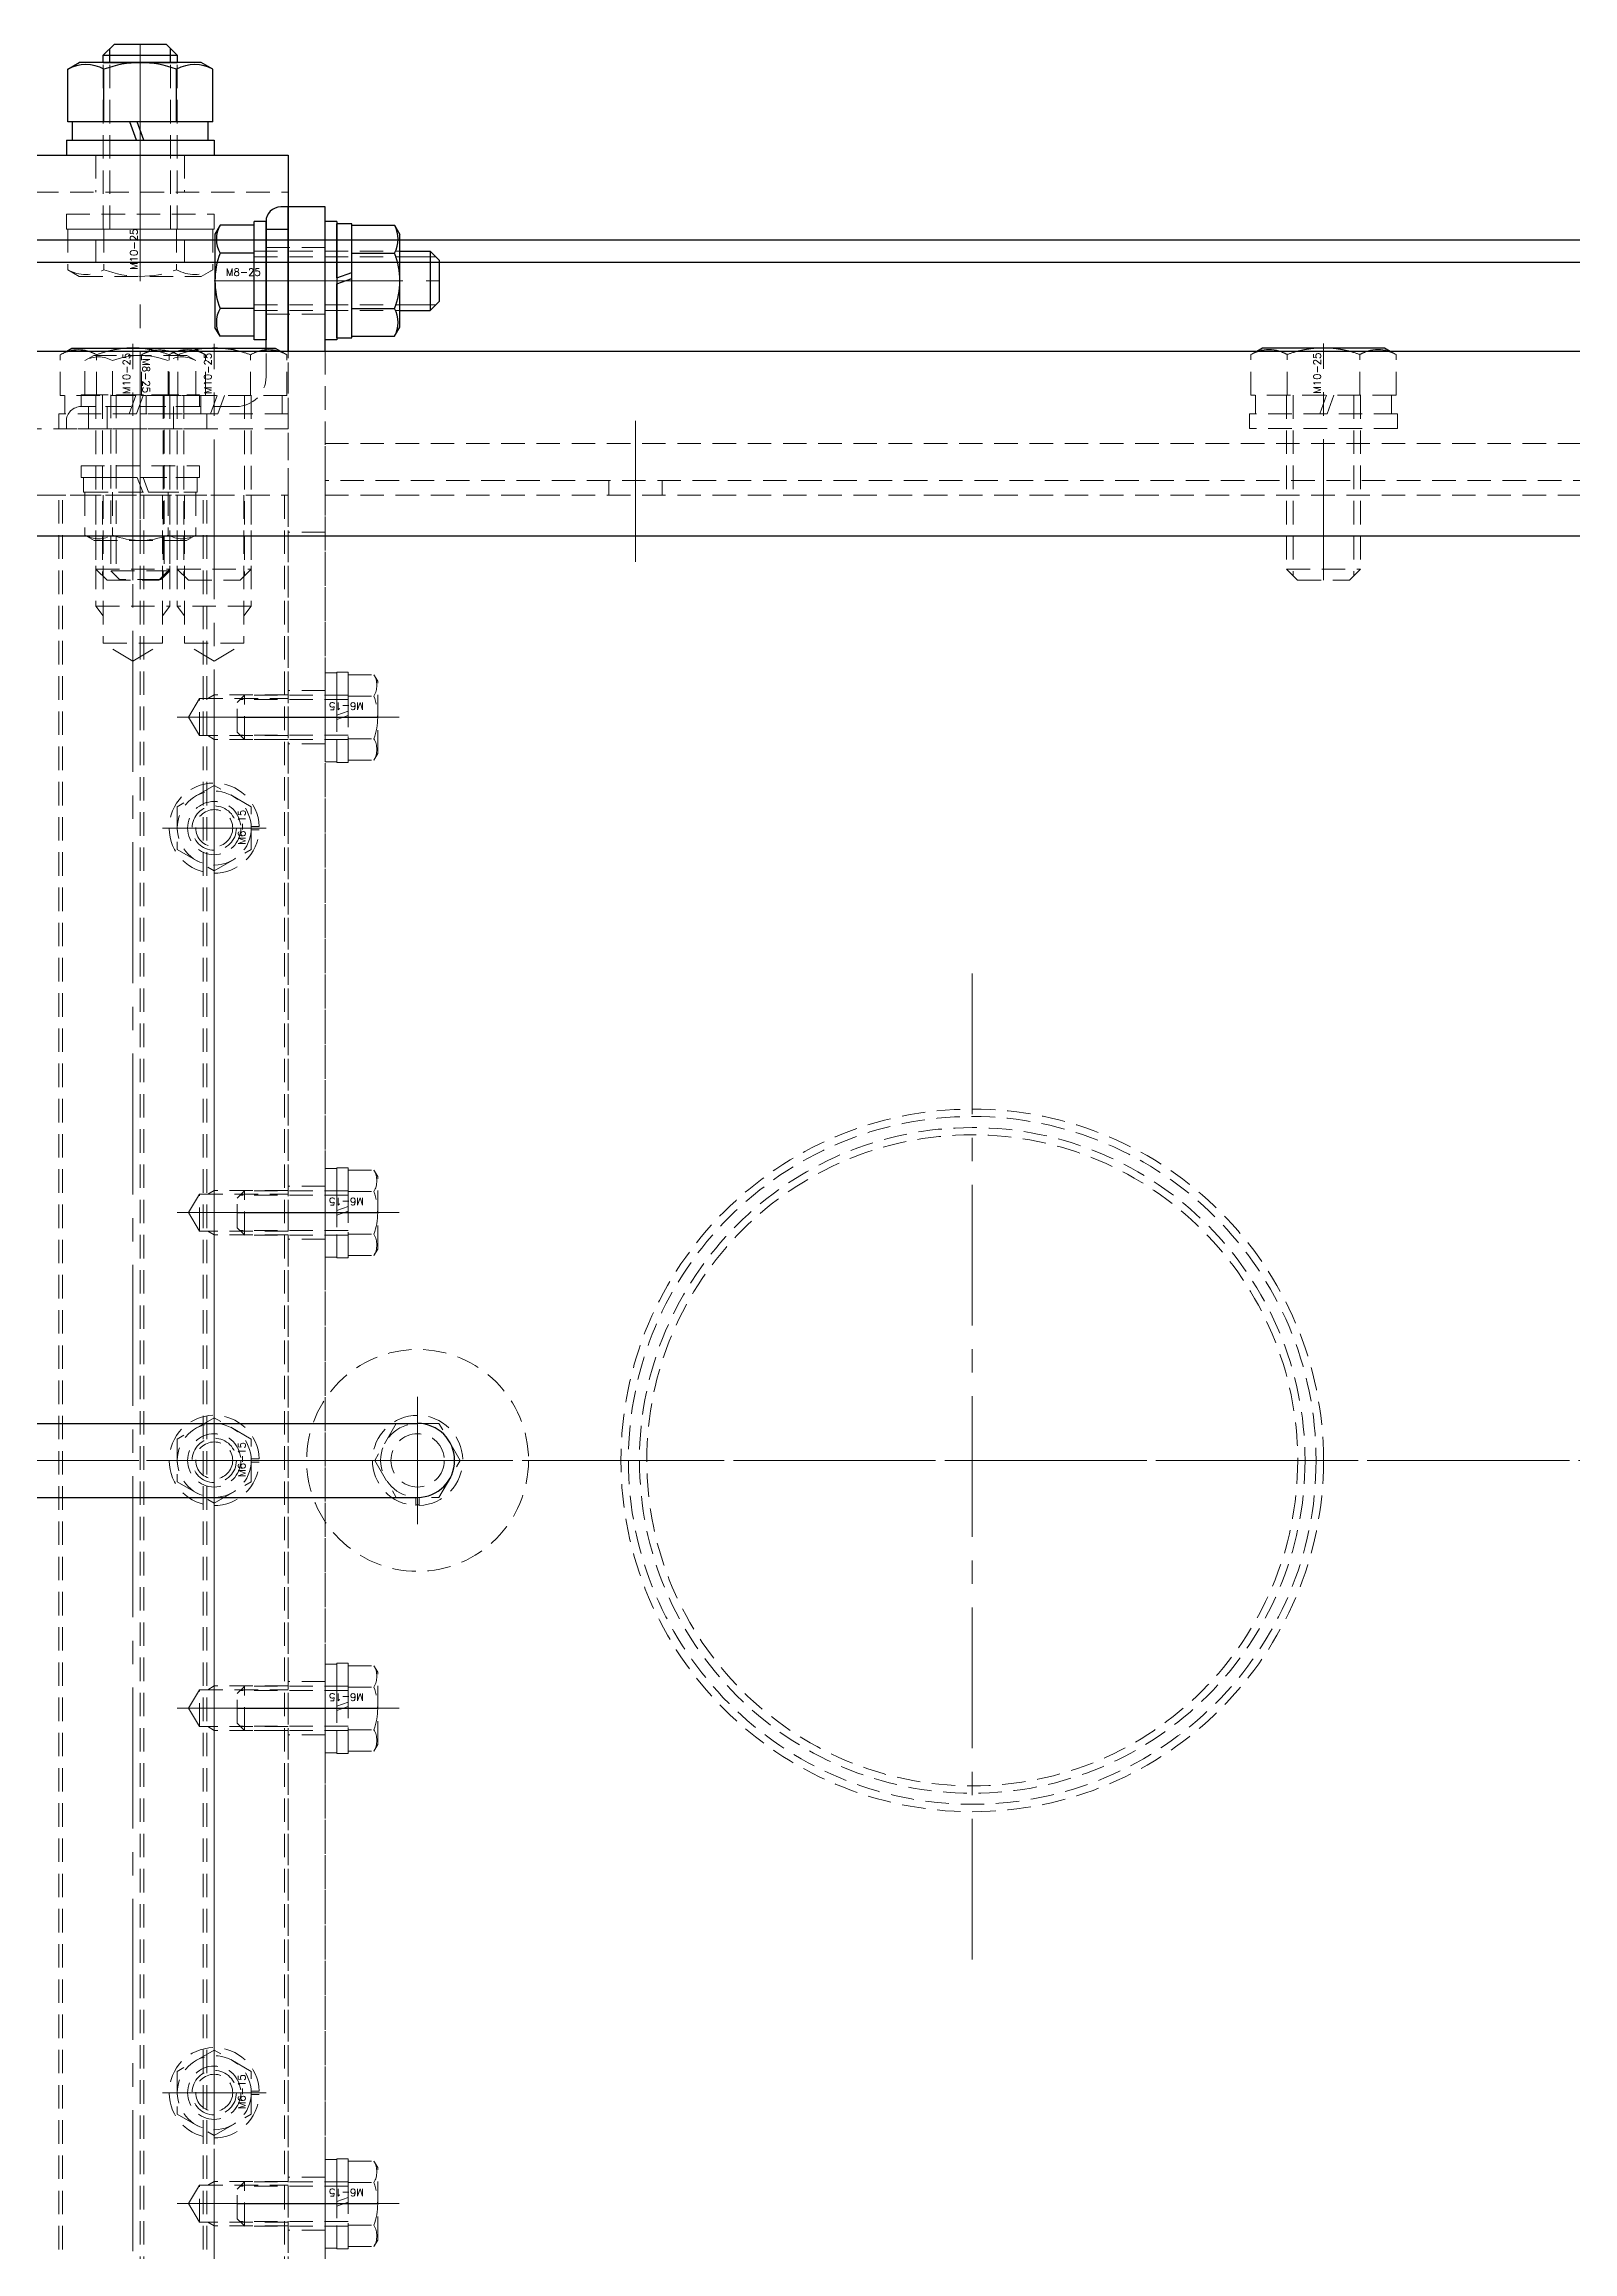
# Model space of a CAD drawing. Header units: millimetres. Extents: x 0 to 51411, y 0 to 16902.
# Drawn here: x 3215.1 to 3421.9, y 8343.9 to 8642.4 of the extents above; entities that cross this region are included whole.
import ezdxf

# ---------------------------------------------------------------- set-up
doc = ezdxf.new("R2010")
doc.units = ezdxf.units.MM
doc.linetypes.add('CENTER2', pattern=[28.575, 19.05, -3.175, 3.175, -3.175])
doc.linetypes.add('HIDDEN2', pattern=[4.7625, 3.175, -1.5875])
for name, color, linetype, lineweight in [('01_外形線', 7, 'Continuous', 25), ('02_細線', 5, 'Continuous', 13), ('03_かくれ線', 6, 'HIDDEN2', 13), ('04_中心線', 1, 'CENTER2', 9)]:
    doc.layers.add(name, color=color, linetype=linetype, lineweight=lineweight)
doc.styles.add('KSS_TXT', font='txt.shx', dxfattribs={"bigfont": 'extfont2.shx'})

msp = doc.modelspace()

# ---------------------------------------------------------------- linework, layer by layer
at = {"layer": '01_外形線'}
for p, q in [((3223.139, 8640.866), (3224.639, 8642.366)), ((3224.639, 8642.366), (3231.639, 8642.366)), ((3233.139, 8640.866), (3231.639, 8642.366)), ((3218.324, 8638.962), (3219.889, 8639.866)), ((3236.389, 8639.866), (3219.889, 8639.866)), ((3223.139, 8639.866), (3223.139, 8640.866)), ((3223.139, 8640.866), (3233.139, 8640.866)), ((3223.139, 8639.866), (3233.139, 8639.866)), ((3224.039, 8639.866), (3224.039, 8641.766)), ((3232.239, 8639.866), (3232.239, 8641.766)), ((3233.139, 8640.866), (3233.139, 8639.866)), ((3237.954, 8638.962), (3236.389, 8639.866)), ((3218.324, 8631.866), (3218.324, 8638.962)), ((3223.232, 8631.866), (3223.232, 8638.962)), ((3233.047, 8631.866), (3233.047, 8638.962)), ((3237.954, 8631.866), (3237.954, 8638.962)), ((3237.954, 8631.866), (3218.324, 8631.866)), ((3226.729, 8631.866), (3218.939, 8631.866)), ((3218.939, 8631.866), (3218.939, 8629.366)), ((3227.639, 8629.366), (3226.729, 8631.866)), ((3237.339, 8631.866), (3227.729, 8631.866)), ((3228.639, 8629.366), (3227.729, 8631.866)), ((3237.339, 8629.366), (3237.339, 8631.866)), ((3150.289, 8627.366), (3248.139, 8627.366)), ((3218.139, 8629.366), (3238.139, 8629.366)), ((3218.139, 8629.366), (3218.139, 8627.366)), ((3218.139, 8627.366), (3238.139, 8627.366)), ((3238.139, 8629.366), (3238.139, 8627.366)), ((3248.139, 8627.366), (3248.139, 8600.866)), ((3243.539, 8602.366), (3243.539, 8618.366)), ((3245.139, 8618.366), (3243.539, 8618.366)), ((3245.139, 8600.866), (3245.139, 8618.366)), ((3245.139, 8618.366), (3245.139, 8602.366)), ((3248.139, 8620.366), (3247.139, 8620.366)), ((3248.139, 8600.866), (3248.139, 8620.366)), ((3253.139, 8620.366), (3248.139, 8620.366)), ((3248.139, 8600.866), (3248.139, 8620.366)), ((3253.139, 8600.866), (3253.139, 8620.366)), ((3253.139, 8602.366), (3253.139, 8618.366)), ((3254.739, 8618.366), (3253.139, 8618.366)), ((3254.739, 8618.366), (3254.739, 8602.366)), ((3238.935, 8617.871), (3238.239, 8616.666)), ((3238.239, 8616.666), (3238.239, 8604.066)), ((3243.539, 8617.871), (3238.935, 8617.871)), ((3243.539, 8602.86), (3243.539, 8617.871)), ((3245.139, 8617.366), (3248.139, 8617.366)), ((3254.739, 8610.766), (3254.739, 8618.066)), ((3256.739, 8618.066), (3254.739, 8618.066)), ((3256.739, 8611.494), (3256.739, 8618.066)), ((3256.739, 8602.86), (3256.739, 8617.871)), ((3256.739, 8617.871), (3262.514, 8617.871)), ((3262.514, 8617.871), (3263.239, 8616.616)), ((3263.239, 8604.116), (3263.239, 8616.616)), ((2928.139, 8612.866), (3728.139, 8612.866)), ((3243.539, 8614.119), (3238.935, 8614.119)), ((3256.739, 8614.119), (3262.514, 8614.119)), ((3263.239, 8614.366), (3267.339, 8614.366)), ((3267.339, 8614.366), (3267.339, 8606.366)), ((3267.339, 8614.366), (3268.239, 8613.466)), ((3268.239, 8613.466), (3268.539, 8613.166)), ((3268.539, 8613.166), (3268.539, 8607.566)), ((3254.739, 8610.766), (3256.739, 8611.494)), ((3254.739, 8609.966), (3256.739, 8610.694)), ((3254.739, 8602.666), (3254.739, 8609.966)), ((3256.739, 8602.666), (3256.739, 8610.694)), ((3243.539, 8606.613), (3238.935, 8606.613)), ((3256.739, 8606.613), (3262.514, 8606.613)), ((3263.239, 8606.366), (3267.339, 8606.366)), ((3267.339, 8606.366), (3268.239, 8607.266)), ((3268.239, 8607.266), (3268.539, 8607.566)), ((3238.935, 8602.86), (3238.239, 8604.066)), ((3262.514, 8602.86), (3263.239, 8604.116)), ((3218.196, 8600.866), (3218.889, 8601.266)), ((3218.889, 8601.266), (3235.389, 8601.266)), ((3235.389, 8601.266), (3246.389, 8601.266)), ((3235.389, 8601.266), (3236.082, 8600.866)), ((3243.539, 8602.86), (3238.935, 8602.86)), ((3245.139, 8602.366), (3243.539, 8602.366)), ((3246.389, 8601.266), (3247.082, 8600.866)), ((3254.739, 8602.366), (3253.139, 8602.366)), ((3254.739, 8602.666), (3256.739, 8602.666)), ((3256.739, 8602.86), (3262.514, 8602.86)), ((3379.144, 8600.866), (3379.889, 8601.296)), ((3379.889, 8601.296), (3396.389, 8601.296)), ((3396.389, 8601.296), (3397.134, 8600.866)), ((3145.639, 8455.866), (3265.639, 8455.866)), ((3145.639, 8445.866), (3265.639, 8445.866))]:
    msp.add_line(p, q, dxfattribs=at)
msp.add_lwpolyline([(2928.139, 8575.866), (3728.139, 8575.866), (3728.139, 8615.866), (2928.139, 8615.866)], close=True, dxfattribs=at)
msp.add_lwpolyline([(2923.139, 8600.866), (3478.139, 8600.866, -0.4142136), (3488.139, 8590.866), (3488.139, 8310.866, -0.4142136), (3478.139, 8300.866), (2923.139, 8300.866), (2923.139, 8600.866)], format="xyb", dxfattribs=at)
for centre, radius, start, end in [((3220.778, 8634.712), 4.907, 60.00001, 119.99999), ((3228.139, 8626.087), 13.779, 69.136, 110.864), ((3235.5, 8634.712), 4.907, 60.00001, 119.99999), ((3247.139, 8618.366), 2, 90, 180), ((3242.185, 8615.995), 3.753, 150.00001, 209.99999), ((3259.264, 8615.995), 3.753, 330.00001, 29.99999), ((3248.704, 8610.366), 10.465, 158.98558, 201.01442), ((3253.163, 8610.366), 10.077, 338.13461, 21.86539), ((3242.185, 8604.737), 3.753, 150.00001, 209.99999), ((3259.264, 8604.737), 3.753, 330.00001, 29.99999), ((3219.778, 8596.112), 4.907, 75.61054, 104.38946), ((3227.139, 8587.487), 13.779, 76.16077, 103.83923), ((3234.5, 8596.112), 4.907, 75.61054, 104.38946), ((3238.139, 8587.487), 13.779, 76.16077, 99.98281), ((3245.5, 8596.112), 4.907, 75.61054, 104.38946), ((3380.778, 8596.143), 4.907, 74.25373, 105.74627), ((3388.139, 8587.517), 13.779, 75.64502, 104.35498), ((3395.5, 8596.143), 4.907, 74.25373, 105.74627), ((3265.639, 8450.866), 5, 270, 90)]:
    msp.add_arc(centre, radius, start, end, dxfattribs=at)
at = {"layer": '02_細線'}
for p, q in [((3263.239, 8613.616), (3268.089, 8613.616)), ((3263.239, 8607.116), (3268.089, 8607.116))]:
    msp.add_line(p, q, dxfattribs=at)
at = {"layer": '03_かくれ線'}
for p, q in [((3223.139, 8617.366), (3223.139, 8639.866)), ((3224.039, 8617.366), (3224.039, 8639.866)), ((3232.239, 8617.366), (3232.239, 8639.866)), ((3233.139, 8617.366), (3233.139, 8639.866)), ((3222.139, 8627.366), (3222.139, 8622.366)), ((3234.139, 8627.366), (3234.139, 8622.366)), ((2928.139, 8622.366), (3248.139, 8622.366)), ((3218.139, 8619.366), (3238.139, 8619.366)), ((3218.139, 8619.366), (3218.139, 8617.366)), ((3238.139, 8619.366), (3238.139, 8617.366)), ((3218.139, 8617.366), (3238.139, 8617.366)), ((3218.324, 8617.366), (3218.324, 8611.869)), ((3237.954, 8617.366), (3218.324, 8617.366)), ((3223.232, 8617.366), (3223.232, 8611.869)), ((3233.047, 8617.366), (3233.047, 8611.869)), ((3237.954, 8617.366), (3237.954, 8611.869)), ((3243.539, 8614.366), (3263.239, 8614.366)), ((3243.539, 8613.616), (3263.239, 8613.616)), ((3248.139, 8614.866), (3245.139, 8614.866)), ((3253.139, 8614.866), (3248.139, 8614.866)), ((3218.324, 8611.869), (3219.889, 8610.966)), ((3219.889, 8610.966), (3236.389, 8610.966)), ((3237.954, 8611.869), (3236.389, 8610.966)), ((3243.539, 8607.116), (3263.239, 8607.116)), ((3243.539, 8606.366), (3263.239, 8606.366)), ((3248.139, 8605.866), (3245.139, 8605.866)), ((3253.139, 8605.866), (3248.139, 8605.866)), ((3217.324, 8600.362), (3218.196, 8600.866)), ((3217.324, 8594.866), (3217.324, 8600.362)), ((3220.634, 8599.57), (3221.839, 8600.266)), ((3234.439, 8600.266), (3221.839, 8600.266)), ((3222.232, 8594.866), (3222.232, 8600.362)), ((3228.324, 8600.362), (3229.107, 8600.814)), ((3228.324, 8594.866), (3228.324, 8600.362)), ((3229.144, 8600.836), (3229.889, 8601.266)), ((3229.889, 8601.266), (3235.389, 8601.266)), ((3232.047, 8594.866), (3232.047, 8600.362)), ((3233.232, 8594.866), (3233.232, 8600.362)), ((3235.645, 8599.57), (3234.439, 8600.266)), ((3236.954, 8600.362), (3236.082, 8600.866)), ((3236.954, 8594.866), (3236.954, 8600.362)), ((3243.047, 8594.866), (3243.047, 8600.362)), ((3245.139, 8597.366), (3245.139, 8600.866)), ((3247.954, 8600.362), (3247.082, 8600.866)), ((3247.954, 8594.866), (3247.954, 8600.362)), ((3248.139, 8300.866), (3248.139, 8600.866)), ((3248.139, 8590.366), (3248.139, 8600.866)), ((3248.139, 8300.866), (3248.139, 8600.866)), ((3253.139, 8600.866), (3253.139, 8300.866)), ((3378.324, 8600.393), (3379.107, 8600.844)), ((3378.324, 8594.896), (3378.324, 8600.393)), ((3383.232, 8594.896), (3383.232, 8600.393)), ((3393.047, 8594.896), (3393.047, 8600.393)), ((3397.954, 8600.393), (3397.134, 8600.866)), ((3397.954, 8594.896), (3397.954, 8600.393)), ((3220.634, 8594.966), (3220.634, 8599.57)), ((3224.386, 8594.966), (3224.386, 8599.57)), ((3231.892, 8594.966), (3231.892, 8599.57)), ((3235.645, 8594.966), (3235.645, 8599.57)), ((3236.954, 8594.866), (3217.324, 8594.866)), ((3217.939, 8592.366), (3217.939, 8594.866)), ((3220.139, 8594.966), (3236.139, 8594.966)), ((3220.139, 8593.366), (3220.139, 8594.966)), ((3220.634, 8594.966), (3235.645, 8594.966)), ((3222.139, 8594.866), (3222.139, 8571.366)), ((3223.039, 8594.866), (3223.039, 8570.466)), ((3224.139, 8594.966), (3224.139, 8575.266)), ((3224.889, 8594.966), (3224.889, 8575.266)), ((3226.639, 8592.366), (3227.549, 8594.866)), ((3227.639, 8592.366), (3228.549, 8594.866)), ((3247.954, 8594.866), (3228.324, 8594.866)), ((3228.939, 8592.366), (3228.939, 8594.866)), ((3231.239, 8594.866), (3231.239, 8570.466)), ((3231.389, 8594.966), (3231.389, 8575.266)), ((3232.139, 8594.966), (3232.139, 8575.266)), ((3232.139, 8594.866), (3232.139, 8571.366)), ((3233.139, 8594.866), (3233.139, 8571.366)), ((3234.039, 8594.866), (3234.039, 8570.466)), ((3236.139, 8593.366), (3236.139, 8594.966)), ((3236.339, 8594.866), (3236.339, 8592.366)), ((3237.639, 8592.366), (3238.549, 8594.866)), ((3238.639, 8592.366), (3239.549, 8594.866)), ((3242.239, 8594.866), (3242.239, 8570.466)), ((3243.139, 8594.866), (3243.139, 8571.366)), ((3247.339, 8594.866), (3247.339, 8592.366)), ((3397.954, 8594.896), (3378.324, 8594.896)), ((3378.939, 8592.396), (3378.939, 8594.896)), ((3383.139, 8594.896), (3383.139, 8571.396)), ((3384.039, 8594.896), (3384.039, 8570.496)), ((3387.639, 8592.396), (3388.549, 8594.896)), ((3388.639, 8592.396), (3389.549, 8594.896)), ((3392.239, 8594.896), (3392.239, 8570.496)), ((3393.139, 8594.896), (3393.139, 8571.396)), ((3397.339, 8594.896), (3397.339, 8592.396)), ((3237.139, 8592.366), (3217.139, 8592.366)), ((3217.139, 8591.836), (3217.139, 8592.366)), ((3217.139, 8591.836), (3217.139, 8590.366)), ((3218.139, 8590.366), (3218.139, 8591.366)), ((3241.139, 8593.366), (3220.139, 8593.366)), ((3236.139, 8593.366), (3220.139, 8593.366)), ((3221.139, 8590.366), (3221.139, 8593.366)), ((3223.639, 8590.366), (3223.639, 8593.366)), ((3248.139, 8592.366), (3228.139, 8592.366)), ((3228.139, 8591.836), (3228.139, 8592.366)), ((3228.139, 8591.836), (3228.139, 8590.366)), ((3232.639, 8590.366), (3232.639, 8593.366)), ((3237.139, 8592.366), (3237.139, 8591.836)), ((3237.139, 8591.836), (3237.139, 8590.366)), ((3248.139, 8592.366), (3248.139, 8591.836)), ((3248.139, 8591.836), (3248.139, 8590.366)), ((3398.139, 8592.396), (3378.139, 8592.396)), ((3378.139, 8591.866), (3378.139, 8592.396)), ((3378.139, 8591.866), (3378.139, 8590.396)), ((3398.139, 8592.396), (3398.139, 8591.866)), ((3398.139, 8591.866), (3398.139, 8590.396)), ((3237.139, 8590.366), (3217.139, 8590.366)), ((3248.139, 8590.366), (3218.139, 8590.366)), ((3248.139, 8590.366), (3228.139, 8590.366)), ((3253.139, 8313.366), (3253.139, 8588.366)), ((3253.139, 8588.366), (3644.139, 8588.366)), ((3398.139, 8590.396), (3378.139, 8590.396)), ((3220.139, 8585.366), (3236.139, 8585.366)), ((3220.139, 8583.766), (3220.139, 8585.366)), ((3236.139, 8583.766), (3236.139, 8585.366)), ((3236.139, 8583.766), (3220.139, 8583.766)), ((3220.439, 8583.766), (3227.739, 8583.766)), ((3220.439, 8583.766), (3220.439, 8581.766)), ((3227.739, 8583.766), (3228.467, 8581.766)), ((3228.539, 8583.766), (3235.839, 8583.766)), ((3228.539, 8583.766), (3229.267, 8581.766)), ((3235.839, 8581.766), (3235.839, 8583.766)), ((3644.139, 8583.366), (3253.139, 8583.366)), ((3253.139, 8583.366), (3253.139, 8581.366)), ((3291.493, 8581.366), (3291.493, 8583.366)), ((3298.693, 8581.366), (3298.693, 8583.366)), ((3217.139, 8320.366), (3217.139, 8581.366)), ((3237.139, 8581.366), (3217.139, 8581.366)), ((3217.639, 8320.366), (3217.639, 8581.366)), ((3220.439, 8581.766), (3228.467, 8581.766)), ((3220.634, 8581.766), (3235.645, 8581.766)), ((3220.634, 8581.766), (3220.634, 8575.991)), ((3222.139, 8581.366), (3222.139, 8566.366)), ((3223.139, 8581.366), (3223.139, 8561.37)), ((3224.386, 8581.766), (3224.386, 8575.991)), ((3228.139, 8581.366), (3228.139, 8320.366)), ((3228.139, 8581.366), (3248.139, 8581.366)), ((3228.639, 8581.366), (3228.639, 8320.366)), ((3229.267, 8581.766), (3235.839, 8581.766)), ((3231.139, 8581.366), (3231.139, 8561.37)), ((3231.892, 8581.766), (3231.892, 8575.991)), ((3232.139, 8581.366), (3232.139, 8566.366)), ((3233.139, 8581.366), (3233.139, 8566.366)), ((3234.139, 8581.366), (3234.139, 8561.37)), ((3235.645, 8581.766), (3235.645, 8575.991)), ((3236.639, 8320.366), (3236.639, 8581.366)), ((3237.139, 8320.366), (3237.139, 8581.366)), ((3242.139, 8581.366), (3242.139, 8561.37)), ((3243.139, 8581.366), (3243.139, 8566.366)), ((3247.639, 8581.366), (3247.639, 8320.366)), ((3248.139, 8581.366), (3248.139, 8320.366)), ((3253.139, 8581.366), (3644.139, 8581.366)), ((3253.139, 8576.366), (3248.139, 8576.366)), ((3220.634, 8575.991), (3221.889, 8575.266)), ((3221.889, 8575.266), (3234.389, 8575.266)), ((3224.139, 8575.266), (3224.139, 8571.166)), ((3224.889, 8575.266), (3224.889, 8570.416)), ((3231.389, 8575.266), (3231.389, 8570.416)), ((3232.139, 8575.266), (3232.139, 8571.166)), ((3235.645, 8575.991), (3234.389, 8575.266)), ((3222.139, 8571.366), (3223.639, 8569.866)), ((3222.139, 8571.366), (3232.139, 8571.366)), ((3232.139, 8571.166), (3224.139, 8571.166)), ((3224.139, 8571.166), (3225.039, 8570.266)), ((3232.139, 8571.366), (3230.639, 8569.866)), ((3232.139, 8571.166), (3231.239, 8570.266)), ((3233.139, 8571.366), (3234.639, 8569.866)), ((3233.139, 8571.366), (3243.139, 8571.366)), ((3243.139, 8571.366), (3241.639, 8569.866)), ((3383.139, 8571.396), (3384.639, 8569.896)), ((3383.139, 8571.396), (3393.139, 8571.396)), ((3393.139, 8571.396), (3391.639, 8569.896)), ((3223.639, 8569.866), (3230.639, 8569.866)), ((3225.039, 8570.266), (3225.339, 8569.966)), ((3230.939, 8569.966), (3225.339, 8569.966)), ((3231.239, 8570.266), (3230.939, 8569.966)), ((3234.639, 8569.866), (3241.639, 8569.866)), ((3384.639, 8569.896), (3391.639, 8569.896)), ((3222.139, 8566.366), (3223.139, 8565.067)), ((3222.139, 8566.366), (3232.139, 8566.366)), ((3232.139, 8566.366), (3231.139, 8565.067)), ((3243.139, 8566.366), (3233.139, 8566.366)), ((3233.139, 8566.366), (3234.139, 8565.067)), ((3243.139, 8566.366), (3242.139, 8565.067)), ((3227.139, 8558.916), (3223.139, 8561.37)), ((3223.139, 8561.37), (3227.139, 8561.37)), ((3227.139, 8558.916), (3231.139, 8561.37)), ((3231.139, 8561.37), (3227.139, 8561.37)), ((3238.139, 8558.916), (3234.139, 8561.37)), ((3234.139, 8561.37), (3238.139, 8561.37)), ((3238.139, 8558.916), (3242.139, 8561.37)), ((3242.139, 8561.37), (3238.139, 8561.37)), ((3254.739, 8557.336), (3253.139, 8557.336)), ((3253.139, 8557.336), (3253.139, 8545.336)), ((3254.739, 8551.636), (3254.739, 8557.436)), ((3256.239, 8557.436), (3254.739, 8557.436)), ((3254.739, 8557.336), (3254.739, 8545.336)), ((3256.239, 8552.182), (3256.239, 8557.436)), ((3256.239, 8557.109), (3259.735, 8557.109)), ((3256.239, 8545.562), (3256.239, 8557.109)), ((3259.735, 8557.109), (3260.239, 8556.236)), ((3260.239, 8546.436), (3260.239, 8556.236)), ((3234.637, 8551.366), (3236.139, 8553.866)), ((3236.139, 8553.866), (3248.139, 8553.866)), ((3236.139, 8548.866), (3236.139, 8553.866)), ((3237.273, 8553.866), (3238.139, 8554.366)), ((3248.139, 8554.366), (3238.139, 8554.366)), ((3238.139, 8554.366), (3238.139, 8548.366)), ((3242.039, 8554.136), (3241.239, 8553.336)), ((3241.239, 8549.336), (3241.239, 8553.336)), ((3241.639, 8553.736), (3242.039, 8553.736)), ((3242.239, 8554.336), (3242.039, 8554.136)), ((3256.239, 8553.736), (3242.039, 8553.736)), ((3242.239, 8548.336), (3242.239, 8554.336)), ((3256.239, 8554.336), (3242.239, 8554.336)), ((3253.139, 8554.966), (3248.139, 8554.966)), ((3256.239, 8554.222), (3259.735, 8554.222)), ((3236.139, 8548.866), (3234.637, 8551.366)), ((3254.739, 8551.636), (3256.239, 8552.182)), ((3254.739, 8551.036), (3256.239, 8551.582)), ((3254.739, 8545.236), (3254.739, 8551.036)), ((3256.239, 8545.236), (3256.239, 8551.582)), ((3248.139, 8548.866), (3236.139, 8548.866)), ((3237.273, 8548.866), (3238.139, 8548.366)), ((3248.139, 8548.366), (3238.139, 8548.366)), ((3242.039, 8548.536), (3241.239, 8549.336)), ((3241.639, 8548.936), (3242.039, 8548.936)), ((3256.239, 8548.936), (3242.039, 8548.936)), ((3242.239, 8548.336), (3242.039, 8548.536)), ((3256.239, 8548.336), (3242.239, 8548.336)), ((3253.139, 8547.766), (3248.139, 8547.766)), ((3256.239, 8548.449), (3259.735, 8548.449)), ((3254.739, 8545.336), (3253.139, 8545.336)), ((3254.739, 8545.236), (3256.239, 8545.236)), ((3256.239, 8545.562), (3259.735, 8545.562)), ((3259.735, 8545.562), (3260.239, 8546.436)), ((3238.139, 8542.139), (3233.139, 8539.253)), ((3243.139, 8539.253), (3238.139, 8542.139)), ((3233.139, 8539.253), (3233.139, 8533.479)), ((3243.139, 8533.479), (3243.139, 8539.253)), ((3243.139, 8536.591), (3244.235, 8536.591)), ((3243.139, 8536.141), (3244.235, 8536.141)), ((3233.139, 8533.479), (3238.139, 8530.592)), ((3238.139, 8530.592), (3243.139, 8533.479)), ((3254.739, 8490.336), (3253.139, 8490.336)), ((3253.139, 8490.336), (3253.139, 8478.336)), ((3254.739, 8484.636), (3254.739, 8490.436)), ((3256.239, 8490.436), (3254.739, 8490.436)), ((3254.739, 8490.336), (3254.739, 8478.336)), ((3256.239, 8485.182), (3256.239, 8490.436)), ((3256.239, 8490.109), (3259.735, 8490.109)), ((3256.239, 8478.562), (3256.239, 8490.109)), ((3259.735, 8490.109), (3260.239, 8489.236)), ((3234.637, 8484.366), (3236.139, 8486.866)), ((3236.139, 8486.866), (3248.139, 8486.866)), ((3236.139, 8481.866), (3236.139, 8486.866)), ((3237.273, 8486.866), (3238.139, 8487.366)), ((3248.139, 8487.366), (3238.139, 8487.366)), ((3238.139, 8487.366), (3238.139, 8481.366)), ((3242.039, 8487.136), (3241.239, 8486.336)), ((3242.239, 8487.336), (3242.039, 8487.136)), ((3242.239, 8481.336), (3242.239, 8487.336)), ((3256.239, 8487.336), (3242.239, 8487.336)), ((3253.139, 8487.966), (3248.139, 8487.966)), ((3256.239, 8487.222), (3259.735, 8487.222)), ((3260.239, 8479.436), (3260.239, 8489.236)), ((3236.139, 8481.866), (3234.637, 8484.366)), ((3241.239, 8482.336), (3241.239, 8486.336)), ((3241.639, 8486.736), (3242.039, 8486.736)), ((3256.239, 8486.736), (3242.039, 8486.736)), ((3254.739, 8484.636), (3256.239, 8485.182)), ((3254.739, 8484.036), (3256.239, 8484.582)), ((3254.739, 8478.236), (3254.739, 8484.036)), ((3256.239, 8478.236), (3256.239, 8484.582)), ((3248.139, 8481.866), (3236.139, 8481.866)), ((3237.273, 8481.866), (3238.139, 8481.366)), ((3248.139, 8481.366), (3238.139, 8481.366)), ((3242.039, 8481.536), (3241.239, 8482.336)), ((3241.639, 8481.936), (3242.039, 8481.936)), ((3256.239, 8481.936), (3242.039, 8481.936)), ((3242.239, 8481.336), (3242.039, 8481.536)), ((3256.239, 8481.336), (3242.239, 8481.336)), ((3256.239, 8481.449), (3259.735, 8481.449)), ((3253.139, 8480.766), (3248.139, 8480.766)), ((3254.739, 8478.336), (3253.139, 8478.336)), ((3254.739, 8478.236), (3256.239, 8478.236)), ((3256.239, 8478.562), (3259.735, 8478.562)), ((3259.735, 8478.562), (3260.239, 8479.436)), ((3238.139, 8456.639), (3233.139, 8453.753)), ((3243.139, 8453.753), (3238.139, 8456.639)), ((3262.752, 8455.866), (3259.866, 8450.866)), ((3268.526, 8455.866), (3262.752, 8455.866)), ((3271.413, 8450.866), (3268.526, 8455.866)), ((3233.139, 8453.753), (3233.139, 8447.979)), ((3243.139, 8447.979), (3243.139, 8453.753)), ((3243.139, 8451.091), (3244.235, 8451.091)), ((3233.139, 8447.979), (3238.139, 8445.092)), ((3238.139, 8445.092), (3243.139, 8447.979)), ((3243.139, 8450.641), (3244.235, 8450.641)), ((3259.866, 8450.866), (3262.752, 8445.866)), ((3268.526, 8445.866), (3271.413, 8450.866)), ((3262.752, 8445.866), (3268.526, 8445.866)), ((3265.414, 8445.866), (3265.414, 8444.77)), ((3265.864, 8445.866), (3265.864, 8444.77)), ((3254.739, 8423.336), (3253.139, 8423.336)), ((3253.139, 8423.336), (3253.139, 8411.336)), ((3254.739, 8417.636), (3254.739, 8423.436)), ((3256.239, 8423.436), (3254.739, 8423.436)), ((3254.739, 8423.336), (3254.739, 8411.336)), ((3256.239, 8418.182), (3256.239, 8423.436)), ((3256.239, 8423.109), (3259.735, 8423.109)), ((3256.239, 8411.562), (3256.239, 8423.109)), ((3259.735, 8423.109), (3260.239, 8422.236)), ((3260.239, 8412.436), (3260.239, 8422.236)), ((3234.637, 8417.366), (3236.139, 8419.866)), ((3236.139, 8419.866), (3248.139, 8419.866)), ((3236.139, 8414.866), (3236.139, 8419.866)), ((3237.273, 8419.866), (3238.139, 8420.366)), ((3248.139, 8420.366), (3238.139, 8420.366)), ((3238.139, 8420.366), (3238.139, 8414.366)), ((3242.039, 8420.136), (3241.239, 8419.336)), ((3241.239, 8415.336), (3241.239, 8419.336)), ((3241.639, 8419.736), (3242.039, 8419.736)), ((3242.239, 8420.336), (3242.039, 8420.136)), ((3256.239, 8419.736), (3242.039, 8419.736)), ((3242.239, 8414.336), (3242.239, 8420.336)), ((3256.239, 8420.336), (3242.239, 8420.336)), ((3253.139, 8420.966), (3248.139, 8420.966)), ((3254.739, 8417.636), (3256.239, 8418.182)), ((3256.239, 8420.222), (3259.735, 8420.222)), ((3236.139, 8414.866), (3234.637, 8417.366)), ((3242.039, 8414.536), (3241.239, 8415.336)), ((3254.739, 8417.036), (3256.239, 8417.582)), ((3254.739, 8411.236), (3254.739, 8417.036)), ((3256.239, 8411.236), (3256.239, 8417.582)), ((3248.139, 8414.866), (3236.139, 8414.866)), ((3237.273, 8414.866), (3238.139, 8414.366)), ((3248.139, 8414.366), (3238.139, 8414.366)), ((3241.639, 8414.936), (3242.039, 8414.936)), ((3256.239, 8414.936), (3242.039, 8414.936)), ((3242.239, 8414.336), (3242.039, 8414.536)), ((3256.239, 8414.336), (3242.239, 8414.336)), ((3253.139, 8413.766), (3248.139, 8413.766)), ((3256.239, 8414.449), (3259.735, 8414.449)), ((3259.735, 8411.562), (3260.239, 8412.436)), ((3254.739, 8411.336), (3253.139, 8411.336)), ((3254.739, 8411.236), (3256.239, 8411.236)), ((3256.239, 8411.562), (3259.735, 8411.562)), ((3238.139, 8371.139), (3233.139, 8368.253)), ((3243.139, 8368.253), (3238.139, 8371.139)), ((3233.139, 8368.253), (3233.139, 8362.479)), ((3243.139, 8362.479), (3243.139, 8368.253)), ((3243.139, 8365.591), (3244.235, 8365.591)), ((3243.139, 8365.141), (3244.235, 8365.141)), ((3233.139, 8362.479), (3238.139, 8359.592)), ((3238.139, 8359.592), (3243.139, 8362.479)), ((3254.739, 8356.336), (3253.139, 8356.336)), ((3253.139, 8356.336), (3253.139, 8344.336)), ((3254.739, 8350.636), (3254.739, 8356.436)), ((3256.239, 8356.436), (3254.739, 8356.436)), ((3254.739, 8356.336), (3254.739, 8344.336)), ((3256.239, 8351.182), (3256.239, 8356.436)), ((3256.239, 8356.109), (3259.735, 8356.109)), ((3256.239, 8344.562), (3256.239, 8356.109)), ((3259.735, 8356.109), (3260.239, 8355.236)), ((3234.637, 8350.366), (3236.139, 8352.866)), ((3236.139, 8352.866), (3248.139, 8352.866)), ((3236.139, 8347.866), (3236.139, 8352.866)), ((3237.273, 8352.866), (3238.139, 8353.366)), ((3248.139, 8353.366), (3238.139, 8353.366)), ((3238.139, 8353.366), (3238.139, 8347.366)), ((3242.039, 8353.136), (3241.239, 8352.336)), ((3241.639, 8352.736), (3242.039, 8352.736)), ((3242.239, 8353.336), (3242.039, 8353.136)), ((3256.239, 8352.736), (3242.039, 8352.736)), ((3242.239, 8347.336), (3242.239, 8353.336)), ((3256.239, 8353.336), (3242.239, 8353.336)), ((3253.139, 8353.966), (3248.139, 8353.966)), ((3256.239, 8353.222), (3259.735, 8353.222)), ((3260.239, 8345.436), (3260.239, 8355.236)), ((3236.139, 8347.866), (3234.637, 8350.366)), ((3241.239, 8348.336), (3241.239, 8352.336)), ((3254.739, 8350.636), (3256.239, 8351.182)), ((3254.739, 8350.036), (3256.239, 8350.582)), ((3254.739, 8344.236), (3254.739, 8350.036)), ((3256.239, 8344.236), (3256.239, 8350.582)), ((3248.139, 8347.866), (3236.139, 8347.866)), ((3237.273, 8347.866), (3238.139, 8347.366)), ((3248.139, 8347.366), (3238.139, 8347.366)), ((3242.039, 8347.536), (3241.239, 8348.336)), ((3241.639, 8347.936), (3242.039, 8347.936)), ((3256.239, 8347.936), (3242.039, 8347.936)), ((3242.239, 8347.336), (3242.039, 8347.536)), ((3256.239, 8347.336), (3242.239, 8347.336)), ((3253.139, 8346.766), (3248.139, 8346.766)), ((3256.239, 8347.449), (3259.735, 8347.449)), ((3254.739, 8344.336), (3253.139, 8344.336)), ((3254.739, 8344.236), (3256.239, 8344.236)), ((3256.239, 8344.562), (3259.735, 8344.562)), ((3259.735, 8344.562), (3260.239, 8345.436))]:
    msp.add_line(p, q, dxfattribs=at)
at = {"layer": '03_かくれ線', "ltscale": 3}
for p, q in [((3222.139, 8615.866), (3222.139, 8612.866)), ((3234.139, 8615.866), (3234.139, 8612.866))]:
    msp.add_line(p, q, dxfattribs=at)
at = {"layer": '03_かくれ線'}
msp.add_lwpolyline([(2928.139, 8581.366), (3248.139, 8581.366), (3248.139, 8590.366), (2928.139, 8590.366), (2928.139, 8581.366)], dxfattribs=at)
for centre, radius in [((3238.139, 8536.366), 5), ((3238.139, 8536.366), 3.6), ((3238.139, 8536.366), 3), ((3238.139, 8536.366), 2.5), ((3340.639, 8450.866), 47.5), ((3340.639, 8450.866), 46.5), ((3340.639, 8450.866), 45), ((3340.639, 8450.866), 44.016), ((3265.639, 8450.866), 15), ((3238.139, 8450.866), 5), ((3238.139, 8450.866), 3.6), ((3265.639, 8450.866), 5), ((3265.639, 8450.866), 3.6), ((3238.139, 8450.866), 3), ((3238.139, 8450.866), 2.5), ((3238.139, 8365.366), 5), ((3238.139, 8365.366), 3.6), ((3238.139, 8365.366), 3), ((3238.139, 8365.366), 2.5)]:
    msp.add_circle(centre, radius, dxfattribs=at)
for centre, radius, start, end in [((3220.778, 8616.119), 4.907, 240.00001, 299.99999), ((3228.139, 8624.745), 13.779, 249.136, 290.864), ((3235.5, 8616.119), 4.907, 240.00001, 299.99999), ((3219.778, 8596.112), 4.907, 104.38946, 119.99999), ((3219.778, 8596.112), 4.907, 60.00001, 75.61054), ((3227.139, 8587.487), 13.779, 103.83923, 110.864), ((3228.139, 8589.801), 10.465, 68.98558, 111.01442), ((3230.778, 8596.112), 4.907, 105.74627, 119.99999), ((3230.778, 8596.112), 4.907, 74.25373, 105.74627), ((3227.139, 8587.487), 13.779, 69.136, 76.16077), ((3234.5, 8596.112), 4.907, 104.38946, 119.99999), ((3230.778, 8596.112), 4.907, 60.00001, 74.25373), ((3238.139, 8587.487), 13.779, 99.98281, 110.864), ((3234.5, 8596.112), 4.907, 60.00001, 75.61054), ((3238.139, 8587.487), 13.779, 69.136, 76.16077), ((3245.5, 8596.112), 4.907, 104.38946, 119.99999), ((3245.5, 8596.112), 4.907, 60.00001, 75.61054), ((3380.778, 8596.143), 4.907, 105.74627, 119.99999), ((3380.778, 8596.143), 4.907, 60.00001, 74.25373), ((3388.139, 8587.517), 13.779, 104.35498, 110.864), ((3388.139, 8587.517), 13.779, 69.136, 75.64502), ((3395.5, 8596.143), 4.907, 105.74627, 119.99999), ((3395.5, 8596.143), 4.907, 60.00001, 74.25373), ((3222.51, 8596.32), 3.753, 60.00001, 119.99999), ((3233.768, 8596.32), 3.753, 60.00001, 119.99999), ((3241.139, 8597.366), 4, 270, 0), ((3220.139, 8591.366), 2, 90, 180), ((3222.51, 8579.241), 3.753, 240.00001, 299.99999), ((3228.139, 8585.342), 10.077, 248.13461, 291.86539), ((3233.768, 8579.241), 3.753, 240.00001, 299.99999), ((3257.235, 8555.666), 2.887, 330.00001, 29.99999), ((3251.725, 8551.336), 8.514, 340.18087, 19.81913), ((3257.235, 8547.006), 2.887, 330.00001, 29.99999), ((3238.139, 8536.366), 6.1, 2.11385, 357.88615), ((3257.235, 8488.666), 2.887, 330.00001, 29.99999), ((3251.725, 8484.336), 8.514, 340.18087, 19.81913), ((3257.235, 8480.006), 2.887, 330.00001, 29.99999), ((3238.139, 8450.866), 6.1, 2.11385, 357.88615), ((3265.639, 8450.866), 6.1, 272.11385, 267.88615), ((3265.639, 8450.866), 6, 267.88615, 272.1491), ((3257.235, 8421.666), 2.887, 330.00001, 29.99999), ((3251.725, 8417.336), 8.514, 340.18087, 19.81913), ((3257.235, 8413.006), 2.887, 330.00001, 29.99999), ((3238.139, 8365.366), 6.1, 2.11385, 357.88615), ((3257.235, 8354.666), 2.887, 330.00001, 29.99999), ((3251.725, 8350.336), 8.514, 340.18087, 19.81913), ((3257.235, 8346.006), 2.887, 330.00001, 29.99999)]:
    msp.add_arc(centre, radius, start, end, dxfattribs=at)
at = {"layer": '04_中心線'}
for p, q in [((3228.139, 8642.366), (3228.139, 8610.966)), ((3228.139, 8632.866), (3228.139, 8613.966)), ((3228.139, 8629.366), (3228.139, 8599.366)), ((3263.139, 8610.366), (3238.139, 8610.366)), ((3238.239, 8610.366), (3268.539, 8610.366)), ((3253.139, 8610.366), (3240.139, 8610.366)), ((3227.139, 8569.866), (3227.139, 8601.866)), ((3228.139, 8600.266), (3228.139, 8569.966)), ((3238.139, 8569.866), (3238.139, 8601.866)), ((3388.139, 8569.896), (3388.139, 8601.896)), ((3228.139, 8585.366), (3228.139, 8598.366)), ((3295.093, 8572.366), (3295.093, 8592.366)), ((3227.139, 8590.366), (3227.139, 8581.366)), ((3227.139, 8315.366), (3227.139, 8586.366)), ((3238.139, 8586.366), (3238.139, 8315.366)), ((3250.639, 8551.366), (3233.139, 8551.366)), ((3263.139, 8551.366), (3238.139, 8551.366)), ((3241.239, 8551.336), (3260.239, 8551.336)), ((3238.139, 8543.366), (3238.139, 8358.366)), ((3238.139, 8542.466), (3238.139, 8530.266)), ((3245.139, 8536.366), (3231.139, 8536.366)), ((3232.039, 8536.366), (3244.239, 8536.366)), ((3233.139, 8536.366), (3243.139, 8536.366)), ((3340.639, 8383.366), (3340.639, 8518.366)), ((3250.639, 8484.366), (3233.139, 8484.366)), ((3263.139, 8484.366), (3238.139, 8484.366)), ((3241.239, 8484.336), (3260.239, 8484.336)), ((3238.139, 8456.966), (3238.139, 8444.766)), ((3265.639, 8442.266), (3265.639, 8459.466)), ((2914.639, 8450.866), (3498.139, 8450.866)), ((2923.139, 8450.866), (3253.139, 8450.866)), ((3232.039, 8450.866), (3244.239, 8450.866)), ((3233.139, 8450.866), (3243.139, 8450.866)), ((3263.139, 8450.866), (3238.139, 8450.866)), ((3253.139, 8450.866), (3653.139, 8450.866)), ((3250.639, 8417.366), (3233.139, 8417.366)), ((3263.139, 8417.366), (3238.139, 8417.366)), ((3241.239, 8417.336), (3260.239, 8417.336)), ((3238.139, 8371.466), (3238.139, 8359.266)), ((3245.139, 8365.366), (3231.139, 8365.366)), ((3232.039, 8365.366), (3244.239, 8365.366)), ((3233.139, 8365.366), (3243.139, 8365.366)), ((3250.639, 8350.366), (3233.139, 8350.366)), ((3263.139, 8350.366), (3238.139, 8350.366)), ((3241.239, 8350.336), (3260.239, 8350.336))]:
    msp.add_line(p, q, dxfattribs=at)

# ---------------------------------------------------------------- texts
at = {"layer": '03_かくれ線', "style": 'KSS_TXT'}
for s, rotation, p in [('M10-25', 90, (3227.779, 8611.841)), ('M10-25', 90, (3226.779, 8595.058)), ('M10-25', 90, (3237.779, 8595.058)), ('M10-25', 90, (3387.779, 8595.088)), ('M8-25', 270, (3228.435, 8599.901)), ('M6-15', 180, (3258.377, 8553.363)), ('M6-15', 90, (3242.368, 8534.131)), ('M6-15', 180, (3258.377, 8486.363)), ('M6-15', 90, (3242.368, 8448.631)), ('M6-15', 180, (3258.377, 8419.363)), ('M6-15', 90, (3242.368, 8363.131)), ('M6-15', 180, (3258.377, 8352.363))]:
    msp.add_text(s, height=1, rotation=rotation, dxfattribs=at).set_placement(p)
msp.add_text('M8-25', height=1, dxfattribs=at).set_placement((3239.715, 8611.046))

doc.saveas('drawing.dxf')
